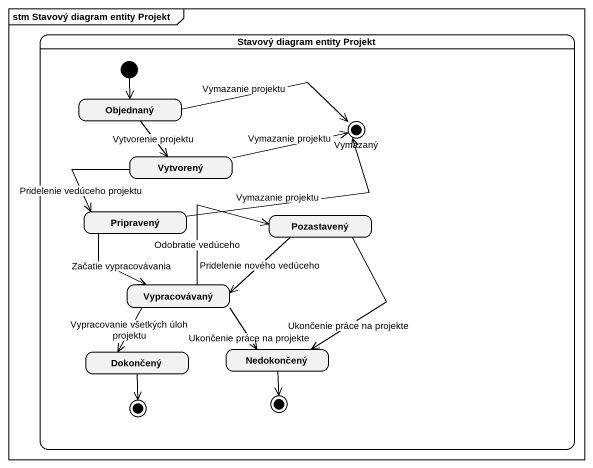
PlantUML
@startuml
mainframe stm Stavový diagram entity Projekt
hide empty description
state "Stavový diagram entity Projekt" as Stavový_diagram_entity {
  state Objednaný
  state Vymazaný <<end>>
  state Vytvorený
  state Pripravený
  state Pozastavený
  state Vypracovávaný
  state Dokončený
  state Nedokončený
  state final1 <<end>>
  state final2 <<end>>
  [*] --> Objednaný
}
Objednaný -right-> Vymazaný : Vymazanie projektu
Objednaný --> Vytvorený : Vytvorenie projektu
Vytvorený -right-> Vymazaný : Vymazanie projektu
Vytvorený --> Pripravený : Pridelenie vedúceho projektu
Pripravený -right-> Vymazaný : Vymazanie projektu
Pripravený --> Vypracovávaný : Začatie vypracovávania
Pozastavený -left-> Vypracovávaný : Pridelenie nového vedúceho
Pozastavený --> Nedokončený : Ukončenie práce na projekte
Vypracovávaný -right-> Pozastavený : Odobratie vedúceho
Vypracovávaný --> Dokončený : Vypracovanie všetkých úloh projektu
Vypracovávaný --> Nedokončený : Ukončenie práce na projekte
Dokončený --> final1
Nedokončený --> final2
@enduml
